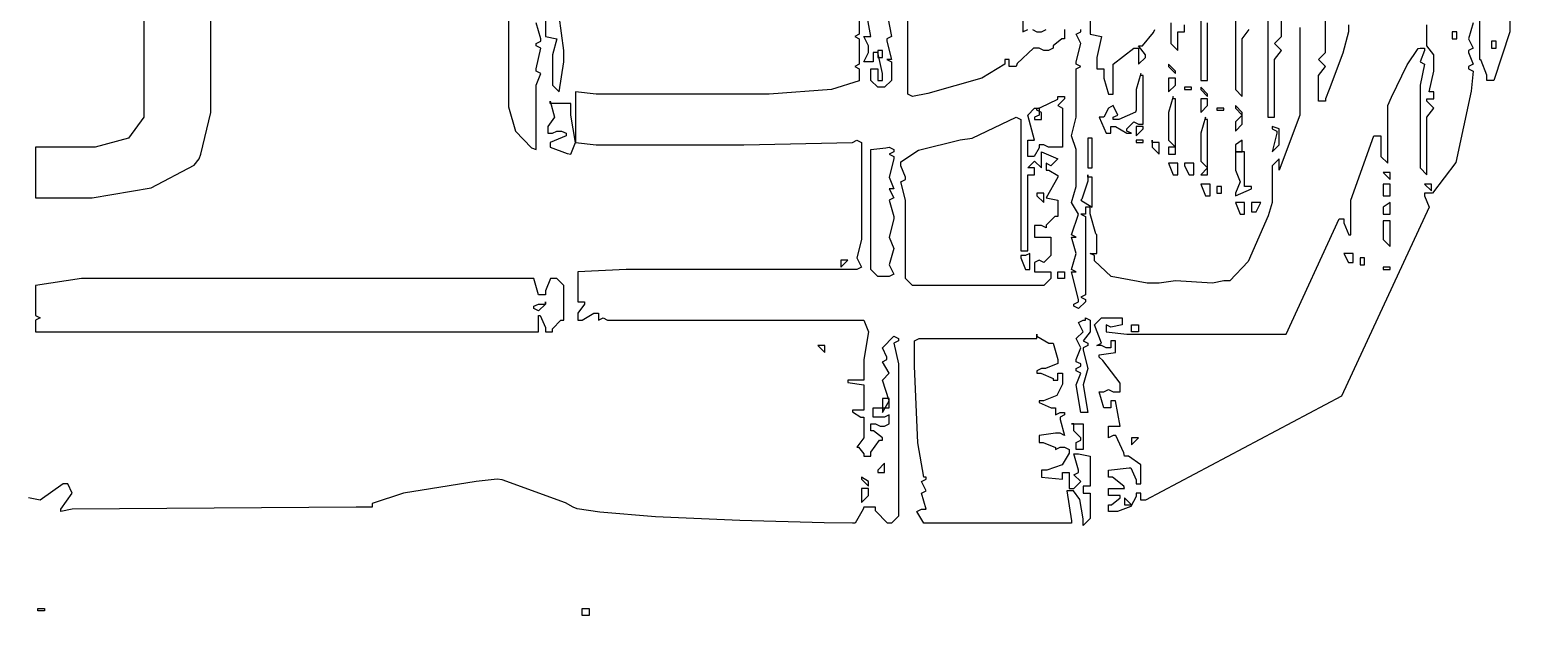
# Model space of a CAD drawing. Extents: x 97 to 264, y 28 to 329.
# Drawn here: x 241.25 to 263.91, y 185.28 to 194.24 of the extents above; entities that cross this region are included whole.
import ezdxf

# ---------------------------------------------------------------- set-up
doc = ezdxf.new("R2010")
doc.units = 0
doc.header["$MEASUREMENT"] = 0

msp = doc.modelspace()

# ---------------------------------------------------------------- linework, layer by layer
at = {"color": 32}
for points in [[(242.994, 203.27), (242.994, 193.005), (242.994, 192.899), (242.759, 192.578), (242.247, 192.44), (242.076, 192.44), (241.336, 192.44), (241.336, 191.665), (241.899, 191.665), (242.201, 191.665), (243.107, 191.819), (243.76, 192.168), (243.84, 192.264), (243.866, 192.336), (244.016, 192.971), (244.016, 193.182), (244.016, 196.18)], [(257.458, 199.143), (257.458, 194.168), (257.634, 194.134), (257.564, 193.815), (257.564, 193.639), (257.668, 193.639), (257.668, 193.499), (257.74, 193.252), (257.81, 193.252), (257.81, 193.711), (258.127, 193.958), (258.197, 193.958), (258.197, 193.711), (258.304, 193.815), (258.304, 193.851), (258.197, 193.992), (258.259, 193.992), (258.428, 194.196), (258.446, 194.24)], [(249.131, 196.461), (249.131, 194.134), (249.308, 194.098), (249.238, 193.851), (249.238, 193.392), (249.344, 193.286), (249.414, 193.745), (249.414, 193.922), (249.344, 194.451)], [(256.433, 195.333), (256.433, 194.204), (256.505, 194.24)], [(253.93, 194.733), (253.93, 194.168), (253.86, 194.134), (253.93, 194.098), (253.93, 193.711), (253.86, 193.675), (253.93, 193.639), (253.93, 193.499), (253.93, 193.456), (253.505, 193.324), (252.553, 193.252), (252.236, 193.252), (249.907, 193.252), (249.59, 193.286), (249.59, 192.51), (249.907, 192.476), (252.166, 192.476), (253.824, 192.51), (253.894, 192.546), (253.964, 192.51), (253.964, 191.029), (253.894, 190.747), (253.964, 190.606), (253.894, 190.57), (250.366, 190.57), (249.626, 190.536), (249.626, 190.077), (249.731, 190.077), (249.731, 190.041), (249.626, 189.901), (249.626, 189.794), (249.696, 189.794), (249.873, 189.901), (249.943, 189.901), (249.943, 189.794), (250.013, 189.83), (250.083, 189.794), (254, 189.794), (254.07, 189.618), (254, 189.195), (254, 188.877), (253.753, 188.877), (253.753, 188.842), (254, 188.806), (254, 188.419), (253.824, 188.419), (253.824, 188.393), (253.956, 188.313), (254, 188.313), (254, 187.995), (253.894, 187.854), (253.92, 187.854), (254, 187.749), (254, 187.714), (254.106, 187.714), (254.106, 187.775), (254.238, 187.96), (254.283, 187.96), (254.283, 187.996), (254.15, 188.101), (254.106, 188.101), (254.106, 188.207), (254.176, 188.207), (254.247, 188.171), (254.317, 188.171), (254.389, 188.207), (254.389, 188.347), (254.317, 188.313), (254.14, 188.313), (254.14, 188.454), (254.389, 188.454), (254.389, 188.596), (254.283, 188.596), (254.283, 188.383), (254.389, 188.56), (254.283, 188.877), (254.389, 188.983), (254.283, 189.159), (254.353, 189.195), (254.353, 189.229), (254.283, 189.371), (254.459, 189.548), (254.529, 189.512), (254.529, 189.478), (254.459, 189.442), (254.529, 189.125), (254.529, 186.796), (254.423, 186.69), (254.361, 186.69), (254.176, 186.876), (254.176, 186.936), (254, 186.936), (253.99, 186.902), (253.865, 186.69), (253.824, 186.69), (253.394, 186.697), (252.104, 186.73), (250.815, 186.788), (249.964, 186.859), (249.616, 186.91), (249.554, 186.936), (249.44, 186.998), (248.47, 187.353), (248.392, 187.361), (248.073, 187.326), (246.961, 187.149), (246.485, 186.99), (246.485, 186.936), (246.239, 186.936), (241.899, 186.902), (241.723, 186.866), (241.723, 186.902), (241.899, 187.149), (241.829, 187.289), (241.759, 187.289), (241.406, 187.042), (241.23, 187.078)], [(254.317, 194.697), (254.423, 194.134), (254.353, 194.098), (254.353, 194.064), (254.423, 193.781), (254.353, 193.781), (254.423, 193.745), (254.423, 193.463), (254.317, 193.358), (254.212, 193.358), (254.106, 193.463), (254.106, 193.639), (254.212, 193.639), (254.212, 193.463), (254.283, 193.463), (254.283, 193.569), (254.212, 193.887), (254.14, 193.887), (254.14, 193.745), (254, 193.745), (254.07, 193.887), (254.07, 193.992), (254, 194.134), (254.106, 194.134), (254, 194.733)], [(259.68, 194.769), (259.68, 193.322), (259.785, 193.216), (259.785, 194.098), (259.891, 194.24)], [(260.174, 194.451), (260.174, 192.899), (260.28, 192.899), (260.28, 193.781), (260.386, 193.922), (260.28, 194.028), (260.386, 194.134), (260.386, 194.733)], [(248.568, 194.593), (248.568, 193.182), (248.568, 193.059), (248.672, 192.688), (248.919, 192.432), (248.991, 192.404), (248.991, 193.392), (249.061, 193.569), (248.991, 193.605), (248.991, 193.639), (249.061, 193.958), (248.991, 193.992), (248.991, 194.028), (249.061, 194.064), (249.061, 194.098), (248.991, 194.345)], [(257.069, 194.24), (257.069, 194.098), (257.025, 194.098), (256.892, 193.993), (256.892, 193.958), (256.822, 193.922), (256.752, 193.922), (256.682, 193.958), (256.594, 193.958), (256.345, 193.719), (256.329, 193.675), (256.223, 193.675), (256.223, 193.781), (256.153, 193.781), (256.153, 193.711), (255.804, 193.499), (254.978, 193.26), (254.742, 193.216), (254.67, 193.252), (254.67, 194.663)], [(259.151, 194.663), (259.151, 193.463), (259.256, 193.463), (259.256, 194.345)], [(261.408, 194.31), (261.408, 194.203), (261.324, 193.879), (261.116, 193.324), (261.056, 193.182), (261.056, 193.146), (260.949, 193.146), (260.949, 193.535), (261.056, 193.675), (260.949, 193.781), (261.056, 193.887), (261.056, 194.487)], [(260.667, 194.274), (260.667, 192.933), (260.35, 192.088), (260.35, 192.264), (260.244, 192.158), (260.244, 191.594), (260.182, 191.391), (259.873, 190.69), (259.596, 190.394), (259.504, 190.394), (259.328, 190.36), (258.763, 190.394), (258.516, 190.36), (258.332, 190.36), (257.783, 190.465), (257.528, 190.704), (257.528, 190.783), (257.458, 190.817), (257.564, 190.817), (257.564, 191.099), (257.546, 191.117), (257.458, 191.422), (257.458, 191.522), (257.387, 191.522), (257.387, 191.418), (257.315, 191.418), (257.387, 191.382), (257.387, 190.183), (257.315, 190.147), (257.387, 190.111), (257.387, 190.077), (257.281, 189.971), (257.211, 190.007), (257.211, 190.041), (257.281, 190.077), (257.281, 190.111), (257.175, 190.536), (257.245, 190.536), (257.175, 190.57), (257.245, 190.817), (257.175, 191.065), (257.245, 191.065), (257.175, 191.099), (257.281, 191.418), (257.175, 191.594), (257.245, 191.841), (257.245, 192.404), (257.175, 192.617), (257.245, 192.899), (257.245, 193.639), (257.315, 193.675), (257.245, 193.711), (257.245, 193.745), (257.315, 194.028), (257.245, 194.168), (257.315, 194.204), (257.315, 194.24)], [(263.313, 194.345), (263.242, 194.098), (263.313, 193.958), (263.242, 193.922), (263.242, 193.887), (263.313, 193.711), (263.242, 193.675), (263.242, 193.639), (263.313, 193.605), (263.287, 193.296), (263.048, 192.207), (262.691, 191.735), (262.573, 191.735), (262.573, 191.699), (262.643, 191.522), (261.302, 188.63), (258.304, 187.042), (258.233, 187.042), (258.233, 187.149), (258.163, 187.149), (258.163, 187.097), (258.079, 186.942), (257.876, 186.866), (257.81, 186.866), (257.74, 186.866), (257.74, 186.972), (257.784, 186.972), (257.917, 187.078), (257.917, 187.113), (257.74, 187.113), (257.74, 187.219), (257.987, 187.219), (257.977, 187.255), (257.799, 187.395), (257.74, 187.395), (257.74, 187.501), (258.057, 187.537), (258.083, 187.537), (258.163, 187.351), (258.163, 187.289), (258.233, 187.289), (258.233, 187.537), (258.233, 187.581), (258.047, 187.714), (257.987, 187.714), (257.977, 187.767), (257.852, 188.031), (257.81, 188.031), (257.74, 187.995), (257.74, 188.171), (257.917, 188.171), (257.845, 188.56), (257.774, 188.56), (257.774, 188.454), (257.668, 188.454), (257.598, 188.7), (257.668, 188.7), (257.74, 188.736), (257.81, 188.7), (257.917, 188.7), (257.917, 188.832), (257.651, 189.177), (257.598, 189.229), (257.598, 189.265), (257.845, 189.301), (257.845, 189.478), (257.774, 189.478), (257.774, 189.371), (257.704, 189.371), (257.634, 189.406), (257.564, 189.406), (257.634, 189.442), (257.528, 189.724), (257.634, 189.83), (257.951, 189.83), (257.951, 189.724), (257.774, 189.688), (257.704, 189.724), (257.704, 189.618), (258.021, 189.582), (260.456, 189.582), (261.268, 191.346), (261.338, 191.346), (261.338, 191.286), (261.416, 191.099), (261.444, 191.099), (261.444, 191.629), (261.797, 192.617), (261.902, 192.617), (261.902, 192.3), (262.008, 192.194), (262.008, 193.076), (262.068, 193.208), (262.307, 193.703), (262.475, 193.949), (262.503, 193.958), (262.573, 193.958), (262.573, 193.922), (262.503, 193.745), (262.573, 193.711), (262.503, 193.392), (262.503, 192.123), (262.607, 192.017), (262.607, 192.899), (262.713, 193.04), (262.607, 193.146), (262.607, 193.182), (262.713, 193.182), (262.713, 193.286), (262.643, 193.286), (262.713, 193.605), (262.713, 193.851), (262.607, 193.992), (262.607, 194.31)], [(258.692, 194.345), (258.692, 194.028), (258.798, 193.922), (258.798, 194.204), (258.903, 194.204), (258.903, 194.31)], [(256.576, 194.24), (256.646, 194.204), (256.716, 194.204), (256.786, 194.24)]]:
    msp.add_lwpolyline(points, dxfattribs=at)
for points in [[(263.489, 195.968), (263.561, 195.968), (263.914, 195.369), (263.808, 194.84), (263.878, 194.593), (263.878, 194.204), (263.631, 193.463), (263.525, 193.463), (263.525, 193.543), (263.435, 193.765), (263.419, 193.781), (263.419, 195.475), (263.349, 195.651), (263.349, 195.714), (263.391, 195.903), (263.464, 195.968), (263.489, 195.968)], [(262.996, 194.098), (263.066, 194.098), (263.066, 194.204), (262.996, 194.204), (262.996, 194.098)], [(263.595, 193.958), (263.665, 193.958), (263.665, 194.064), (263.595, 194.064), (263.595, 193.958)], [(254.212, 193.815), (254.283, 193.815), (254.283, 193.922), (254.212, 193.922), (254.212, 193.815)], [(258.656, 193.711), (258.656, 193.675), (258.763, 193.569), (258.763, 193.605), (258.656, 193.711)], [(258.233, 193.569), (258.163, 193.322), (258.163, 193.005), (258.153, 192.979), (257.896, 192.863), (257.81, 192.863), (257.81, 192.899), (257.881, 192.933), (257.81, 193.076), (257.74, 193.04), (257.668, 192.899), (257.598, 192.899), (257.704, 192.653), (257.774, 192.653), (257.774, 192.757), (257.845, 192.757), (258.021, 192.653), (258.093, 192.653), (258.021, 192.687), (258.021, 192.723), (258.127, 192.829), (258.197, 192.793), (258.269, 192.793), (258.269, 193.535), (258.233, 193.535), (258.233, 193.569)], [(258.656, 193.463), (258.656, 193.286), (258.763, 193.392), (258.763, 193.499), (258.656, 193.499), (258.656, 193.463)], [(258.903, 193.358), (258.903, 193.322), (259.009, 193.322), (259.009, 193.358), (258.903, 193.358)], [(259.151, 193.358), (259.151, 193.322), (259.256, 193.216), (259.256, 193.252), (259.151, 193.358)], [(249.202, 193.146), (249.273, 192.899), (249.167, 192.757), (249.167, 192.653), (249.238, 192.653), (249.308, 192.687), (249.378, 192.687), (249.45, 192.653), (249.45, 192.617), (249.202, 192.51), (249.202, 192.476), (249.202, 192.442), (249.466, 192.344), (249.52, 192.334), (249.59, 192.51), (249.52, 192.933), (249.52, 193.11), (249.202, 193.11), (249.202, 193.146)], [(256.963, 193.216), (257.069, 193.216), (257.069, 193.182), (256.963, 193.076), (257.035, 193.04), (257.035, 192.44), (256.822, 192.44), (256.752, 192.476), (256.682, 192.476), (256.682, 192.432), (256.602, 192.3), (256.576, 192.3), (256.505, 192.3), (256.505, 192.546), (256.61, 192.546), (256.505, 192.933), (256.61, 193.04), (256.682, 193.04), (256.682, 192.933), (256.61, 192.899), (256.61, 192.863), (256.716, 192.863), (256.716, 192.969), (256.646, 193.005), (256.646, 193.04), (256.698, 193.05), (256.963, 193.175), (256.963, 193.216)], [(258.727, 193.216), (258.656, 192.969), (258.656, 192.546), (258.763, 192.44), (258.763, 193.182), (258.727, 193.182), (258.727, 193.216)], [(259.151, 193.146), (259.151, 192.969), (259.256, 193.076), (259.256, 193.182), (259.151, 193.182), (259.151, 193.146)], [(256.329, 192.899), (256.399, 192.863), (256.399, 190.853), (256.505, 190.853), (256.505, 192.017), (256.61, 192.017), (256.61, 192.123), (256.505, 192.123), (256.61, 192.228), (256.716, 192.123), (256.716, 192.37), (256.963, 192.264), (256.858, 192.158), (256.786, 192.194), (256.786, 192.088), (256.83, 192.088), (256.963, 192.009), (256.963, 191.981), (256.786, 191.665), (256.963, 191.629), (256.963, 191.382), (256.919, 191.382), (256.786, 191.25), (256.786, 191.206), (256.716, 191.242), (256.61, 191.242), (256.61, 191.065), (256.858, 191.065), (256.858, 190.783), (256.752, 190.676), (256.682, 190.712), (256.61, 190.676), (256.61, 190.536), (256.858, 190.536), (256.858, 190.43), (256.752, 190.324), (254.742, 190.324), (254.635, 190.43), (254.635, 191.629), (254.565, 191.911), (254.635, 191.947), (254.635, 191.981), (254.565, 192.158), (254.565, 192.218), (254.834, 192.396), (255.472, 192.555), (255.658, 192.581), (256.329, 192.899)], [(259.221, 192.899), (259.151, 192.653), (259.151, 192.228), (259.256, 192.123), (259.256, 192.863), (259.221, 192.863), (259.221, 192.899)], [(259.398, 193.005), (259.504, 193.005), (259.504, 193.04), (259.398, 193.04), (259.398, 193.005)], [(259.68, 193.076), (259.68, 193.04), (259.785, 192.933), (259.785, 192.969), (259.68, 193.076)], [(259.68, 192.829), (259.68, 192.687), (259.785, 192.793), (259.785, 192.933), (259.68, 192.829)], [(258.163, 192.757), (258.163, 192.617), (258.269, 192.723), (258.269, 192.757), (258.163, 192.757)], [(260.244, 192.757), (260.244, 192.723), (260.314, 192.687), (260.314, 192.653), (260.244, 192.37), (260.35, 192.476), (260.35, 192.723), (260.244, 192.757)], [(257.422, 192.123), (257.492, 192.123), (257.492, 192.581), (257.422, 192.581), (257.422, 192.123)], [(258.163, 192.546), (258.163, 192.51), (258.269, 192.51), (258.269, 192.546), (258.163, 192.546)], [(258.41, 192.546), (258.41, 192.44), (258.516, 192.334), (258.516, 192.51), (258.41, 192.51), (258.41, 192.546)], [(259.68, 192.476), (259.68, 192.37), (259.785, 192.37), (259.785, 192.546), (259.68, 192.476)], [(254.389, 192.44), (254.459, 192.404), (254.459, 192.37), (254.389, 192.334), (254.459, 192.3), (254.459, 192.264), (254.389, 191.981), (254.459, 191.805), (254.389, 191.805), (254.459, 191.665), (254.389, 191.629), (254.459, 191.382), (254.459, 191.346), (254.389, 191.065), (254.459, 190.889), (254.389, 190.64), (254.459, 190.5), (254.389, 190.464), (254.212, 190.464), (254.106, 190.57), (254.106, 192.404), (254.106, 192.404), (254.335, 192.432), (254.389, 192.44)], [(258.656, 192.334), (258.763, 192.334), (258.763, 192.44), (258.656, 192.44), (258.656, 192.334)], [(259.68, 192.334), (259.68, 192.088), (259.751, 191.911), (259.68, 191.735), (259.68, 191.699), (259.927, 191.805), (259.927, 191.841), (259.821, 191.841), (259.821, 192.37), (259.68, 192.37), (259.68, 192.334)], [(257.422, 192.017), (257.422, 191.921), (257.333, 191.647), (257.315, 191.629), (257.492, 191.522), (257.492, 191.981), (257.422, 191.981), (257.422, 192.017)], [(258.656, 192.194), (258.727, 192.017), (258.798, 192.017), (258.798, 192.194), (258.656, 192.194)], [(258.903, 192.194), (258.903, 192.158), (258.975, 192.017), (259.045, 192.017), (259.045, 192.194), (258.903, 192.194)], [(259.151, 192.017), (259.256, 192.017), (259.256, 192.123), (259.151, 192.017)], [(261.938, 192.052), (262.044, 191.947), (262.044, 192.052), (261.938, 192.052)], [(259.151, 191.875), (259.221, 191.699), (259.292, 191.699), (259.292, 191.875), (259.151, 191.875)], [(259.398, 191.735), (259.468, 191.735), (259.468, 191.841), (259.398, 191.841), (259.398, 191.735)], [(261.938, 191.699), (262.044, 191.699), (262.044, 191.875), (261.938, 191.875), (261.938, 191.699)], [(262.573, 191.875), (262.679, 191.771), (262.679, 191.875), (262.573, 191.875)], [(256.646, 191.735), (256.646, 191.699), (256.752, 191.594), (256.752, 191.735), (256.646, 191.735)], [(259.68, 191.594), (259.751, 191.418), (259.821, 191.418), (259.821, 191.594), (259.68, 191.594)], [(259.927, 191.594), (259.927, 191.452), (259.997, 191.452), (260.067, 191.594), (259.927, 191.594)], [(261.938, 191.522), (261.938, 191.418), (262.044, 191.418), (262.044, 191.594), (261.938, 191.522)], [(261.938, 191.312), (261.938, 191.029), (262.044, 190.923), (262.044, 191.312), (261.938, 191.312)], [(253.647, 190.712), (253.647, 190.606), (253.753, 190.712), (253.647, 190.712)], [(256.399, 190.747), (256.469, 190.57), (256.54, 190.57), (256.54, 190.817), (256.469, 190.783), (256.399, 190.783), (256.399, 190.747)], [(261.338, 190.817), (261.408, 190.676), (261.479, 190.676), (261.479, 190.817), (261.338, 190.817)], [(261.585, 190.64), (261.655, 190.64), (261.655, 190.747), (261.585, 190.747), (261.585, 190.64)], [(241.336, 190.324), (241.336, 189.865), (241.406, 189.83), (241.336, 189.794), (241.336, 189.618), (249.025, 189.618), (249.025, 189.865), (249.052, 189.865), (249.131, 189.68), (249.131, 189.618), (249.238, 189.618), (249.238, 189.662), (249.37, 189.794), (249.414, 189.794), (249.414, 190.324), (249.308, 190.43), (249.238, 190.43), (249.21, 190.43), (249.131, 190.245), (249.131, 190.183), (249.025, 190.183), (248.955, 190.43), (242.042, 190.43), (241.336, 190.324)], [(256.963, 190.536), (257.069, 190.536), (257.069, 190.43), (256.963, 190.43), (256.963, 190.536)], [(261.938, 190.57), (262.044, 190.57), (262.044, 190.606), (261.938, 190.606), (261.938, 190.57)], [(249.131, 190.077), (249.131, 190.041), (249.025, 189.935), (248.955, 189.971), (248.955, 190.007), (249.025, 190.041), (249.131, 190.041), (249.131, 190.077)], [(257.387, 189.83), (257.458, 189.794), (257.458, 189.618), (257.351, 189.478), (257.422, 189.442), (257.422, 189.406), (257.351, 189.371), (257.351, 189.335), (257.422, 189.053), (257.351, 188.806), (257.422, 188.383), (257.315, 188.383), (257.245, 188.806), (257.315, 188.983), (257.245, 189.019), (257.245, 189.053), (257.315, 189.089), (257.315, 189.125), (257.245, 189.159), (257.245, 189.195), (257.315, 189.371), (257.245, 189.512), (257.351, 189.618), (257.281, 189.758), (257.351, 189.794), (257.387, 189.794), (257.387, 189.83)], [(258.093, 189.724), (258.197, 189.724), (258.197, 189.618), (258.093, 189.618), (258.093, 189.724)], [(256.646, 189.582), (256.646, 189.548), (256.83, 189.442), (256.892, 189.442), (256.963, 189.195), (256.963, 189.159), (256.963, 189.133), (256.777, 189.053), (256.716, 189.053), (256.646, 189.019), (256.646, 188.983), (256.707, 188.983), (256.892, 188.904), (256.892, 188.877), (256.963, 188.877), (256.963, 188.983), (257.035, 188.983), (257.035, 188.877), (257.035, 188.817), (256.95, 188.64), (256.748, 188.56), (256.682, 188.56), (256.682, 188.534), (256.866, 188.454), (256.928, 188.454), (256.928, 188.347), (256.999, 188.383), (257.069, 188.383), (257.069, 188.347), (256.999, 188.313), (256.999, 188.277), (257.069, 188.031), (256.999, 188.067), (256.928, 188.067), (256.682, 188.031), (256.682, 187.924), (256.742, 187.924), (256.928, 187.846), (256.928, 187.818), (256.999, 187.854), (257.069, 187.854), (257.139, 187.818), (257.139, 187.759), (257.033, 187.581), (256.795, 187.501), (256.716, 187.501), (256.716, 187.395), (257.035, 187.361), (257.035, 187.465), (257.139, 187.465), (257.139, 187.219), (257.211, 187.219), (257.315, 187.325), (257.211, 187.431), (257.281, 187.465), (257.281, 187.501), (257.211, 187.748), (257.281, 187.748), (257.458, 187.714), (257.458, 187.255), (257.351, 187.255), (257.351, 187.149), (257.458, 187.149), (257.458, 186.76), (257.351, 186.655), (257.351, 186.755), (257.302, 187.052), (257.207, 187.185), (257.175, 187.185), (257.105, 187.185), (257.175, 186.726), (257.175, 186.69), (254.918, 186.69), (254.812, 186.866), (254.882, 186.902), (254.952, 186.902), (254.882, 187.149), (254.952, 187.185), (254.882, 187.325), (254.952, 187.361), (254.952, 187.395), (254.919, 187.395), (254.824, 187.92), (254.776, 189.089), (254.776, 189.478), (254.846, 189.512), (256.646, 189.512), (256.646, 189.582)], [(253.294, 189.406), (253.401, 189.301), (253.401, 189.406), (253.294, 189.406)], [(257.175, 188.207), (257.351, 188.207), (257.351, 187.818), (257.245, 187.818), (257.245, 187.924), (257.315, 187.96), (257.315, 187.995), (257.211, 188.101), (257.211, 188.207), (257.175, 188.207)], [(258.093, 187.995), (258.093, 187.89), (258.197, 187.995), (258.093, 187.995)], [(254.212, 187.501), (254.212, 187.465), (254.317, 187.465), (254.317, 187.608), (254.212, 187.501)], [(253.964, 187.395), (253.964, 187.361), (254.07, 187.255), (254.07, 187.325), (253.964, 187.395)], [(253.964, 187.185), (253.964, 187.008), (254.07, 187.113), (254.07, 187.219), (253.964, 187.219), (253.964, 187.185)], [(257.987, 187.078), (257.987, 186.972), (258.093, 186.972), (257.987, 187.078)], [(241.37, 185.385), (241.476, 185.385), (241.476, 185.349), (241.37, 185.349), (241.37, 185.385)], [(249.696, 185.385), (249.803, 185.385), (249.803, 185.279), (249.696, 185.279), (249.696, 185.385)]]:
    msp.add_lwpolyline(points, close=True, dxfattribs=at)

doc.saveas('drawing.dxf')
